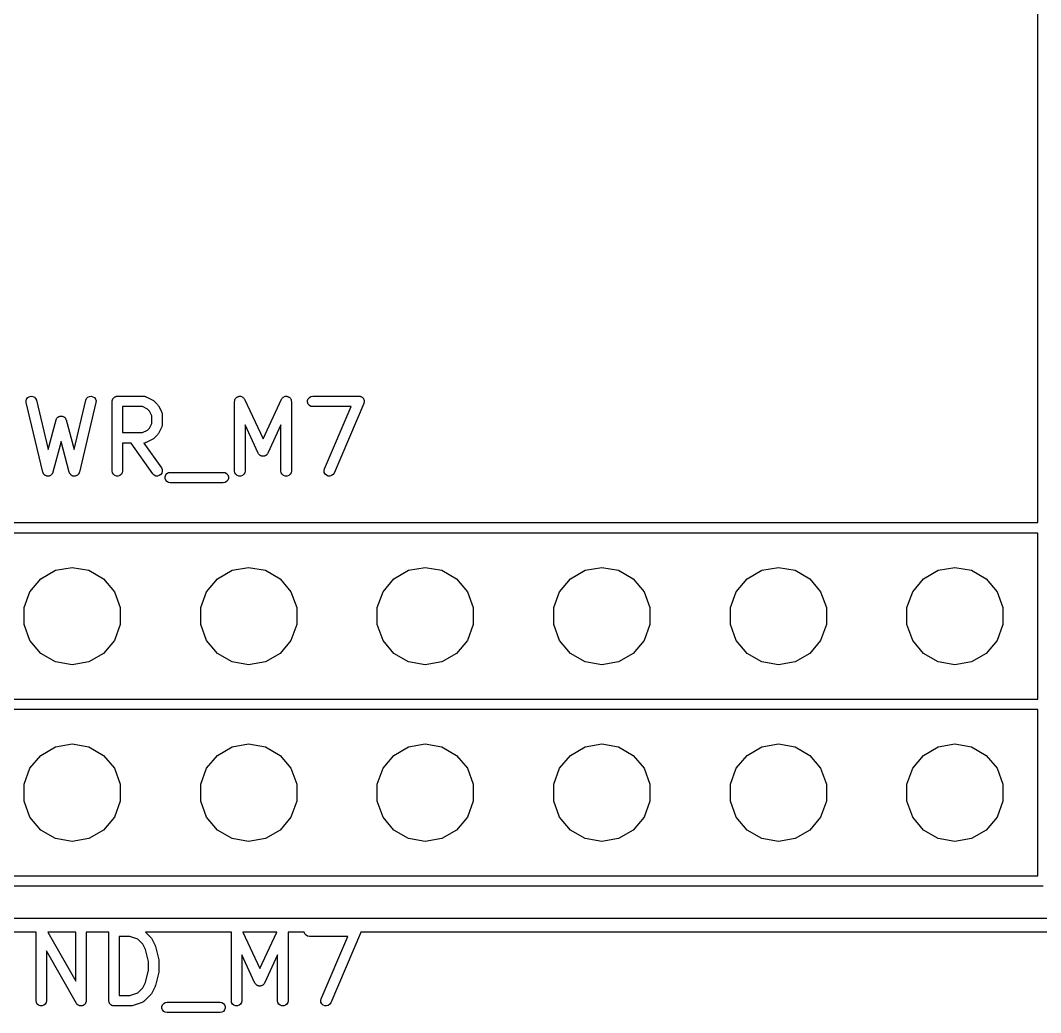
# Model space of a CAD drawing. Extents: x 25 to 346, y -457 to -16.
# Drawn here: x 280.24 to 294.92, y -386.07 to -371.8 of the extents above; entities that cross this region are included whole.
import ezdxf

# ---------------------------------------------------------------- set-up
doc = ezdxf.new("R2010")
doc.units = 0
doc.header["$MEASUREMENT"] = 0
doc.layers.add('BLACK', color=7, linetype='CONTINUOUS')

msp = doc.modelspace()

# ---------------------------------------------------------------- linework, layer by layer
at = {"layer": 'Black'}
for p, q in [((294.882, -379.02), (294.882, -320.675)), ((280.326, -377.269), (280.333, -377.244)), ((280.327, -377.295), (280.326, -377.269)), ((280.565, -378.295), (280.327, -377.295)), ((280.333, -377.244), (280.349, -377.223)), ((280.349, -377.223), (280.371, -377.209)), ((280.371, -377.209), (280.396, -377.203)), ((280.396, -377.203), (280.422, -377.206)), ((280.422, -377.206), (280.445, -377.217)), ((280.445, -377.217), (280.463, -377.236)), ((280.463, -377.236), (280.473, -377.26)), ((280.473, -377.26), (280.643, -377.971)), ((281.015, -377.971), (281.185, -377.26)), ((281.33, -377.295), (281.092, -378.295)), ((281.185, -377.26), (281.195, -377.236)), ((281.195, -377.236), (281.213, -377.217)), ((281.213, -377.217), (281.236, -377.206)), ((281.236, -377.206), (281.262, -377.203)), ((281.262, -377.203), (281.287, -377.209)), ((281.287, -377.209), (281.309, -377.223)), ((281.309, -377.223), (281.325, -377.244)), ((281.325, -377.244), (281.332, -377.269)), ((281.332, -377.269), (281.33, -377.295)), ((281.563, -377.277), (281.565, -377.271)), ((281.563, -378.277), (281.563, -377.277)), ((281.565, -377.264), (281.567, -377.258)), ((281.565, -377.271), (281.565, -377.264)), ((281.567, -377.258), (281.568, -377.252)), ((281.568, -377.252), (281.571, -377.246)), ((281.571, -377.246), (281.573, -377.24)), ((281.573, -377.24), (281.578, -377.235)), ((281.578, -377.235), (281.581, -377.229)), ((281.581, -377.229), (281.586, -377.225)), ((281.586, -377.225), (281.59, -377.22)), ((281.59, -377.22), (281.596, -377.217)), ((281.596, -377.217), (281.601, -377.212)), ((281.601, -377.212), (281.607, -377.21)), ((281.607, -377.21), (281.613, -377.207)), ((281.613, -377.207), (281.619, -377.206)), ((281.619, -377.206), (281.625, -377.204)), ((281.625, -377.204), (281.632, -377.204)), ((281.632, -377.204), (281.638, -377.202)), ((281.638, -377.202), (282.019, -377.202)), ((282.019, -377.202), (282.024, -377.203)), ((282.024, -377.203), (282.028, -377.203)), ((282.028, -377.203), (282.036, -377.205)), ((282.036, -377.205), (282.045, -377.207)), ((282.045, -377.207), (282.049, -377.209)), ((282.049, -377.209), (282.053, -377.21)), ((282.053, -377.21), (282.148, -377.258)), ((282.148, -377.258), (282.158, -377.265)), ((282.158, -377.265), (282.168, -377.272)), ((282.168, -377.272), (282.215, -377.32)), ((283.325, -377.277), (283.327, -377.268)), ((283.325, -378.277), (283.325, -377.277)), ((283.327, -377.268), (283.328, -377.258)), ((283.328, -377.258), (283.329, -377.255)), ((283.329, -377.255), (283.33, -377.252)), ((283.33, -377.252), (283.335, -377.243)), ((283.335, -377.243), (283.339, -377.234)), ((283.339, -377.234), (283.341, -377.232)), ((283.341, -377.232), (283.343, -377.229)), ((283.343, -377.229), (283.35, -377.223)), ((283.35, -377.223), (283.357, -377.216)), ((283.357, -377.216), (283.36, -377.215)), ((283.36, -377.215), (283.363, -377.212)), ((283.363, -377.212), (283.372, -377.209)), ((283.372, -377.209), (283.381, -377.205)), ((283.381, -377.205), (283.384, -377.205)), ((283.384, -377.205), (283.387, -377.204)), ((283.387, -377.204), (283.397, -377.204)), ((283.397, -377.204), (283.407, -377.203)), ((283.407, -377.203), (283.41, -377.204)), ((283.41, -377.204), (283.413, -377.204)), ((283.413, -377.204), (283.423, -377.207)), ((283.423, -377.207), (283.432, -377.209)), ((283.432, -377.209), (283.435, -377.211)), ((283.435, -377.211), (283.438, -377.212)), ((283.438, -377.212), (283.445, -377.219)), ((283.445, -377.219), (283.453, -377.224)), ((283.453, -377.224), (283.455, -377.227)), ((283.455, -377.227), (283.458, -377.229)), ((283.458, -377.229), (283.463, -377.238)), ((283.463, -377.238), (283.468, -377.246)), ((283.468, -377.246), (283.734, -377.814)), ((283.734, -377.814), (283.999, -377.246)), ((283.999, -377.246), (284.005, -377.238)), ((284.005, -377.238), (284.01, -377.229)), ((284.01, -377.229), (284.012, -377.227)), ((284.012, -377.227), (284.014, -377.224)), ((284.014, -377.224), (284.022, -377.219)), ((284.022, -377.219), (284.03, -377.212)), ((284.03, -377.212), (284.033, -377.211)), ((284.033, -377.211), (284.035, -377.209)), ((284.035, -377.209), (284.045, -377.207)), ((284.045, -377.207), (284.054, -377.204)), ((284.054, -377.204), (284.057, -377.204)), ((284.057, -377.204), (284.061, -377.203)), ((284.061, -377.203), (284.07, -377.204)), ((284.07, -377.204), (284.08, -377.204)), ((284.08, -377.204), (284.083, -377.205)), ((284.083, -377.205), (284.086, -377.205)), ((284.086, -377.205), (284.095, -377.209)), ((284.095, -377.209), (284.105, -377.212)), ((284.105, -377.212), (284.107, -377.215)), ((284.107, -377.215), (284.11, -377.216)), ((284.11, -377.216), (284.117, -377.223)), ((284.117, -377.223), (284.124, -377.229)), ((284.124, -377.229), (284.126, -377.232)), ((284.126, -377.232), (284.128, -377.234)), ((284.128, -377.234), (284.133, -377.243)), ((284.133, -377.243), (284.138, -377.252)), ((284.138, -377.252), (284.138, -377.255)), ((284.138, -377.255), (284.139, -377.258)), ((284.139, -377.258), (284.14, -377.268)), ((284.14, -377.268), (284.142, -377.277)), ((284.142, -377.277), (284.142, -378.277)), ((284.374, -377.264), (284.383, -377.24)), ((284.374, -377.29), (284.374, -377.264)), ((284.383, -377.315), (284.374, -377.29)), ((284.383, -377.24), (284.4, -377.22)), ((284.4, -377.335), (284.383, -377.315)), ((284.4, -377.22), (284.422, -377.207)), ((284.422, -377.207), (284.448, -377.202)), ((284.448, -377.202), (285.115, -377.202)), ((285.184, -377.307), (284.755, -378.307)), ((285.115, -377.202), (285.123, -377.204)), ((285.123, -377.204), (285.132, -377.204)), ((285.132, -377.204), (285.136, -377.206)), ((285.136, -377.206), (285.14, -377.207)), ((285.14, -377.207), (285.148, -377.211)), ((285.148, -377.211), (285.156, -377.215)), ((285.156, -377.215), (285.159, -377.218)), ((285.159, -377.218), (285.163, -377.22)), ((285.163, -377.22), (285.168, -377.227)), ((285.168, -377.227), (285.175, -377.232)), ((285.175, -377.232), (285.177, -377.236)), ((285.177, -377.236), (285.18, -377.24)), ((285.18, -377.24), (285.183, -377.248)), ((285.183, -377.248), (285.186, -377.256)), ((285.186, -377.299), (285.184, -377.307)), ((285.186, -377.256), (285.187, -377.26)), ((285.189, -377.29), (285.186, -377.299)), ((285.187, -377.26), (285.189, -377.264)), ((285.189, -377.264), (285.189, -377.273)), ((285.189, -377.273), (285.19, -377.282)), ((285.19, -377.282), (285.189, -377.286)), ((285.189, -377.286), (285.189, -377.29)), ((281.713, -377.352), (281.713, -377.726)), ((282.002, -377.352), (281.713, -377.352)), ((282.07, -377.387), (282.002, -377.352)), ((282.101, -377.417), (282.07, -377.387)), ((282.135, -377.486), (282.101, -377.417)), ((282.215, -377.32), (282.222, -377.329)), ((282.222, -377.329), (282.229, -377.339)), ((282.229, -377.339), (282.277, -377.434)), ((282.277, -377.434), (282.278, -377.438)), ((282.278, -377.438), (282.28, -377.442)), ((282.28, -377.442), (282.282, -377.451)), ((282.282, -377.451), (282.284, -377.459)), ((282.284, -377.459), (282.284, -377.464)), ((282.284, -377.464), (282.285, -377.468)), ((284.422, -377.348), (284.4, -377.335)), ((284.448, -377.352), (284.422, -377.348)), ((285.001, -377.352), (284.448, -377.352)), ((284.617, -378.248), (285.001, -377.352)), ((280.643, -377.971), (280.756, -377.544)), ((280.756, -377.544), (280.759, -377.538)), ((280.759, -377.538), (280.761, -377.531)), ((280.761, -377.531), (280.765, -377.526)), ((280.765, -377.526), (280.767, -377.52)), ((280.767, -377.52), (280.772, -377.515)), ((280.772, -377.515), (280.776, -377.51)), ((280.776, -377.51), (280.781, -377.506)), ((280.781, -377.506), (280.786, -377.502)), ((280.786, -377.502), (280.792, -377.499)), ((280.792, -377.499), (280.797, -377.495)), ((280.797, -377.495), (280.804, -377.493)), ((280.804, -377.493), (280.809, -377.491)), ((280.809, -377.491), (280.816, -377.49)), ((280.816, -377.49), (280.822, -377.488)), ((280.822, -377.488), (280.829, -377.489)), ((280.829, -377.489), (280.835, -377.488)), ((280.835, -377.488), (280.842, -377.49)), ((280.842, -377.49), (280.848, -377.491)), ((280.848, -377.491), (280.854, -377.493)), ((280.854, -377.493), (280.861, -377.495)), ((280.861, -377.495), (280.866, -377.499)), ((280.866, -377.499), (280.872, -377.502)), ((280.872, -377.502), (280.877, -377.506)), ((280.877, -377.506), (280.882, -377.51)), ((280.882, -377.51), (280.886, -377.515)), ((280.886, -377.515), (280.89, -377.52)), ((280.89, -377.52), (280.893, -377.526)), ((280.893, -377.526), (280.897, -377.531)), ((280.897, -377.531), (280.899, -377.538)), ((280.899, -377.538), (280.901, -377.544)), ((280.901, -377.544), (281.015, -377.971)), ((282.101, -377.662), (282.135, -377.593)), ((282.135, -377.593), (282.135, -377.486)), ((282.285, -377.611), (282.284, -377.615)), ((282.285, -377.468), (282.285, -377.611)), ((281.713, -377.726), (282.002, -377.726)), ((282.002, -377.726), (282.07, -377.692)), ((282.07, -377.692), (282.101, -377.662)), ((282.215, -377.759), (282.168, -377.807)), ((282.222, -377.749), (282.215, -377.759)), ((282.229, -377.739), (282.222, -377.749)), ((282.277, -377.644), (282.229, -377.739)), ((282.278, -377.64), (282.277, -377.644)), ((282.28, -377.636), (282.278, -377.64)), ((282.282, -377.628), (282.28, -377.636)), ((282.284, -377.619), (282.282, -377.628)), ((282.284, -377.615), (282.284, -377.619)), ((283.666, -378.023), (283.475, -377.615)), ((283.475, -377.615), (283.475, -378.277)), ((283.992, -377.615), (283.802, -378.023)), ((283.992, -378.277), (283.992, -377.615)), ((280.829, -377.854), (280.711, -378.297)), ((280.947, -378.297), (280.829, -377.854)), ((281.837, -377.876), (281.713, -377.876)), ((281.713, -377.876), (281.713, -378.277)), ((282.148, -378.32), (281.837, -377.876)), ((282.024, -377.875), (282.02, -377.876)), ((282.02, -377.876), (282.271, -378.234)), ((282.028, -377.876), (282.024, -377.875)), ((282.036, -377.873), (282.028, -377.876)), ((282.045, -377.872), (282.036, -377.873)), ((282.049, -377.87), (282.045, -377.872)), ((282.053, -377.868), (282.049, -377.87)), ((282.148, -377.821), (282.053, -377.868)), ((282.158, -377.813), (282.148, -377.821)), ((282.168, -377.807), (282.158, -377.813)), ((283.669, -378.029), (283.666, -378.023)), ((283.672, -378.035), (283.669, -378.029)), ((283.677, -378.039), (283.672, -378.035)), ((283.681, -378.045), (283.677, -378.039)), ((283.686, -378.048), (283.681, -378.045)), ((283.691, -378.053), (283.686, -378.048)), ((283.697, -378.056), (283.691, -378.053)), ((283.777, -378.053), (283.771, -378.056)), ((283.781, -378.048), (283.777, -378.053)), ((283.787, -378.045), (283.781, -378.048)), ((283.79, -378.039), (283.787, -378.045)), ((283.795, -378.035), (283.79, -378.039)), ((283.798, -378.029), (283.795, -378.035)), ((283.802, -378.023), (283.798, -378.029)), ((283.702, -378.06), (283.697, -378.056)), ((283.708, -378.061), (283.702, -378.06)), ((283.714, -378.064), (283.708, -378.061)), ((283.721, -378.065), (283.714, -378.064)), ((283.727, -378.066), (283.721, -378.065)), ((283.734, -378.066), (283.727, -378.066)), ((283.74, -378.066), (283.734, -378.066)), ((283.747, -378.065), (283.74, -378.066)), ((283.753, -378.064), (283.747, -378.065)), ((283.759, -378.061), (283.753, -378.064)), ((283.765, -378.06), (283.759, -378.061)), ((283.771, -378.056), (283.765, -378.06)), ((280.569, -378.302), (280.565, -378.295)), ((280.571, -378.309), (280.569, -378.302)), ((280.574, -378.314), (280.571, -378.309)), ((280.576, -378.319), (280.574, -378.314)), ((280.581, -378.324), (280.576, -378.319)), ((280.585, -378.33), (280.581, -378.324)), ((280.59, -378.334), (280.585, -378.33)), ((280.594, -378.338), (280.59, -378.334)), ((280.601, -378.341), (280.594, -378.338)), ((280.607, -378.345), (280.601, -378.341)), ((280.612, -378.347), (280.607, -378.345)), ((280.617, -378.349), (280.612, -378.347)), ((280.663, -378.347), (280.658, -378.35)), ((280.668, -378.346), (280.663, -378.347)), ((280.675, -378.342), (280.668, -378.346)), ((280.682, -378.339), (280.675, -378.342)), ((280.685, -378.335), (280.682, -378.339)), ((280.69, -378.332), (280.685, -378.335)), ((280.695, -378.326), (280.69, -378.332)), ((280.7, -378.32), (280.695, -378.326)), ((280.702, -378.315), (280.7, -378.32)), ((280.706, -378.311), (280.702, -378.315)), ((280.708, -378.304), (280.706, -378.311)), ((280.711, -378.297), (280.708, -378.304)), ((280.95, -378.304), (280.947, -378.297)), ((280.952, -378.311), (280.95, -378.304)), ((280.956, -378.315), (280.952, -378.311)), ((280.958, -378.32), (280.956, -378.315)), ((280.963, -378.326), (280.958, -378.32)), ((280.968, -378.332), (280.963, -378.326)), ((280.972, -378.335), (280.968, -378.332)), ((280.976, -378.339), (280.972, -378.335)), ((280.983, -378.342), (280.976, -378.339)), ((280.99, -378.346), (280.983, -378.342)), ((280.995, -378.347), (280.99, -378.346)), ((281, -378.35), (280.995, -378.347)), ((281.046, -378.347), (281.041, -378.349)), ((281.051, -378.345), (281.046, -378.347)), ((281.057, -378.341), (281.051, -378.345)), ((281.064, -378.338), (281.057, -378.341)), ((281.068, -378.334), (281.064, -378.338)), ((281.072, -378.33), (281.068, -378.334)), ((281.077, -378.324), (281.072, -378.33)), ((281.082, -378.319), (281.077, -378.324)), ((281.084, -378.314), (281.082, -378.319)), ((281.087, -378.309), (281.084, -378.314)), ((281.089, -378.302), (281.087, -378.309)), ((281.092, -378.295), (281.089, -378.302)), ((281.568, -378.303), (281.563, -378.277)), ((281.581, -378.326), (281.568, -378.303)), ((281.601, -378.342), (281.581, -378.326)), ((281.625, -378.351), (281.601, -378.342)), ((281.676, -378.342), (281.651, -378.351)), ((281.696, -378.326), (281.676, -378.342)), ((281.709, -378.303), (281.696, -378.326)), ((281.713, -378.277), (281.709, -378.303)), ((282.167, -378.339), (282.148, -378.32)), ((282.19, -378.35), (282.167, -378.339)), ((282.242, -378.345), (282.216, -378.352)), ((282.263, -378.33), (282.242, -378.345)), ((282.278, -378.309), (282.263, -378.33)), ((282.271, -378.234), (282.282, -378.258)), ((282.285, -378.284), (282.278, -378.309)), ((282.282, -378.258), (282.285, -378.284)), ((282.326, -378.36), (282.335, -378.335)), ((282.335, -378.335), (282.352, -378.315)), ((282.352, -378.315), (282.375, -378.302)), ((282.375, -378.302), (282.4, -378.298)), ((282.4, -378.298), (283.162, -378.298)), ((283.162, -378.298), (283.188, -378.302)), ((283.188, -378.302), (283.21, -378.315)), ((283.21, -378.315), (283.227, -378.335)), ((283.227, -378.335), (283.236, -378.36)), ((283.33, -378.303), (283.325, -378.277)), ((283.343, -378.326), (283.33, -378.303)), ((283.363, -378.342), (283.343, -378.326)), ((283.387, -378.351), (283.363, -378.342)), ((283.438, -378.342), (283.413, -378.351)), ((283.458, -378.326), (283.438, -378.342)), ((283.471, -378.303), (283.458, -378.326)), ((283.475, -378.277), (283.471, -378.303)), ((283.997, -378.303), (283.992, -378.277)), ((284.01, -378.326), (283.997, -378.303)), ((284.03, -378.342), (284.01, -378.326)), ((284.054, -378.351), (284.03, -378.342)), ((284.105, -378.342), (284.08, -378.351)), ((284.124, -378.326), (284.105, -378.342)), ((284.138, -378.303), (284.124, -378.326)), ((284.142, -378.277), (284.138, -378.303)), ((284.611, -378.273), (284.617, -378.248)), ((284.614, -378.299), (284.611, -378.273)), ((284.626, -378.322), (284.614, -378.299)), ((284.645, -378.34), (284.626, -378.322)), ((284.669, -378.35), (284.645, -378.34)), ((284.72, -378.344), (284.695, -378.352)), ((284.741, -378.329), (284.72, -378.344)), ((284.755, -378.307), (284.741, -378.329)), ((280.625, -378.35), (280.617, -378.349)), ((280.632, -378.352), (280.625, -378.35)), ((280.637, -378.352), (280.632, -378.352)), ((280.643, -378.352), (280.637, -378.352)), ((280.65, -378.35), (280.643, -378.352)), ((280.658, -378.35), (280.65, -378.35)), ((281.008, -378.35), (281, -378.35)), ((281.015, -378.352), (281.008, -378.35)), ((281.02, -378.352), (281.015, -378.352)), ((281.026, -378.352), (281.02, -378.352)), ((281.033, -378.35), (281.026, -378.352)), ((281.041, -378.349), (281.033, -378.35)), ((281.651, -378.351), (281.625, -378.351)), ((282.216, -378.352), (282.19, -378.35)), ((282.326, -378.386), (282.326, -378.36)), ((282.335, -378.41), (282.326, -378.386)), ((282.352, -378.43), (282.335, -378.41)), ((282.375, -378.443), (282.352, -378.43)), ((282.4, -378.448), (282.375, -378.443)), ((283.162, -378.448), (282.4, -378.448)), ((283.188, -378.443), (283.162, -378.448)), ((283.21, -378.43), (283.188, -378.443)), ((283.227, -378.41), (283.21, -378.43)), ((283.236, -378.386), (283.227, -378.41)), ((283.236, -378.36), (283.236, -378.386)), ((283.413, -378.351), (283.387, -378.351)), ((284.08, -378.351), (284.054, -378.351)), ((284.695, -378.352), (284.669, -378.35)), ((269.632, -379.02), (294.882, -379.02)), ((294.882, -379.17), (269.632, -379.17)), ((294.882, -381.56), (294.882, -379.17)), ((280.748, -379.706), (280.988, -379.664)), ((280.988, -379.664), (281.227, -379.706)), ((283.288, -379.706), (283.527, -379.664)), ((283.527, -379.664), (283.767, -379.706)), ((285.828, -379.706), (286.067, -379.664)), ((286.067, -379.664), (286.307, -379.706)), ((288.368, -379.706), (288.607, -379.664)), ((288.607, -379.664), (288.847, -379.706)), ((290.908, -379.706), (291.147, -379.664)), ((291.147, -379.664), (291.387, -379.706)), ((293.448, -379.706), (293.688, -379.664)), ((293.688, -379.664), (293.927, -379.706)), ((280.537, -379.828), (280.748, -379.706)), ((281.227, -379.706), (281.438, -379.828)), ((283.077, -379.828), (283.288, -379.706)), ((283.767, -379.706), (283.978, -379.828)), ((285.617, -379.828), (285.828, -379.706)), ((286.307, -379.706), (286.518, -379.828)), ((288.157, -379.828), (288.368, -379.706)), ((288.847, -379.706), (289.058, -379.828)), ((290.697, -379.828), (290.908, -379.706)), ((291.387, -379.706), (291.598, -379.828)), ((293.237, -379.828), (293.448, -379.706)), ((293.927, -379.706), (294.138, -379.828)), ((280.38, -380.014), (280.537, -379.828)), ((281.438, -379.828), (281.595, -380.014)), ((282.92, -380.014), (283.077, -379.828)), ((283.978, -379.828), (284.135, -380.014)), ((285.46, -380.014), (285.617, -379.828)), ((286.518, -379.828), (286.675, -380.014)), ((288, -380.014), (288.157, -379.828)), ((289.058, -379.828), (289.215, -380.014)), ((290.54, -380.014), (290.697, -379.828)), ((291.598, -379.828), (291.755, -380.014)), ((293.08, -380.014), (293.237, -379.828)), ((294.138, -379.828), (294.295, -380.014)), ((280.297, -380.243), (280.38, -380.014)), ((281.595, -380.014), (281.678, -380.243)), ((282.837, -380.243), (282.92, -380.014)), ((284.135, -380.014), (284.218, -380.243)), ((285.377, -380.243), (285.46, -380.014)), ((286.675, -380.014), (286.758, -380.243)), ((287.917, -380.243), (288, -380.014)), ((289.215, -380.014), (289.298, -380.243)), ((290.457, -380.243), (290.54, -380.014)), ((291.755, -380.014), (291.838, -380.243)), ((292.997, -380.243), (293.08, -380.014)), ((294.295, -380.014), (294.378, -380.243)), ((280.297, -380.487), (280.297, -380.243)), ((281.678, -380.243), (281.678, -380.487)), ((282.837, -380.487), (282.837, -380.243)), ((284.218, -380.243), (284.218, -380.487)), ((285.377, -380.487), (285.377, -380.243)), ((286.758, -380.243), (286.758, -380.487)), ((287.917, -380.487), (287.917, -380.243)), ((289.298, -380.243), (289.298, -380.487)), ((290.457, -380.487), (290.457, -380.243)), ((291.838, -380.243), (291.838, -380.487)), ((292.997, -380.487), (292.997, -380.243)), ((294.378, -380.243), (294.378, -380.487)), ((280.38, -380.716), (280.297, -380.487)), ((281.678, -380.487), (281.595, -380.716)), ((282.92, -380.716), (282.837, -380.487)), ((284.218, -380.487), (284.135, -380.716)), ((285.46, -380.716), (285.377, -380.487)), ((286.758, -380.487), (286.675, -380.716)), ((288, -380.716), (287.917, -380.487)), ((289.298, -380.487), (289.215, -380.716)), ((290.54, -380.716), (290.457, -380.487)), ((291.838, -380.487), (291.755, -380.716)), ((293.08, -380.716), (292.997, -380.487)), ((294.378, -380.487), (294.295, -380.716)), ((280.537, -380.902), (280.38, -380.716)), ((281.595, -380.716), (281.438, -380.902)), ((283.077, -380.902), (282.92, -380.716)), ((284.135, -380.716), (283.978, -380.902)), ((285.617, -380.902), (285.46, -380.716)), ((286.675, -380.716), (286.518, -380.902)), ((288.157, -380.902), (288, -380.716)), ((289.215, -380.716), (289.058, -380.902)), ((290.697, -380.902), (290.54, -380.716)), ((291.755, -380.716), (291.598, -380.902)), ((293.237, -380.902), (293.08, -380.716)), ((294.295, -380.716), (294.138, -380.902)), ((280.748, -381.024), (280.537, -380.902)), ((281.438, -380.902), (281.227, -381.024)), ((283.288, -381.024), (283.077, -380.902)), ((283.978, -380.902), (283.767, -381.024)), ((285.828, -381.024), (285.617, -380.902)), ((286.518, -380.902), (286.307, -381.024)), ((288.368, -381.024), (288.157, -380.902)), ((289.058, -380.902), (288.847, -381.024)), ((290.908, -381.024), (290.697, -380.902)), ((291.598, -380.902), (291.387, -381.024)), ((293.448, -381.024), (293.237, -380.902)), ((294.138, -380.902), (293.927, -381.024)), ((280.988, -381.066), (280.748, -381.024)), ((281.227, -381.024), (280.988, -381.066)), ((283.527, -381.066), (283.288, -381.024)), ((283.767, -381.024), (283.527, -381.066)), ((286.067, -381.066), (285.828, -381.024)), ((286.307, -381.024), (286.067, -381.066)), ((288.607, -381.066), (288.368, -381.024)), ((288.847, -381.024), (288.607, -381.066)), ((291.147, -381.066), (290.908, -381.024)), ((291.387, -381.024), (291.147, -381.066)), ((293.688, -381.066), (293.448, -381.024)), ((293.927, -381.024), (293.688, -381.066)), ((269.632, -381.56), (294.882, -381.56)), ((294.882, -381.71), (269.632, -381.71)), ((294.882, -384.1), (294.882, -381.71)), ((280.537, -382.368), (280.748, -382.246)), ((280.748, -382.246), (280.988, -382.204)), ((280.988, -382.204), (281.227, -382.246)), ((281.227, -382.246), (281.438, -382.368)), ((283.077, -382.368), (283.288, -382.246)), ((283.288, -382.246), (283.527, -382.204)), ((283.527, -382.204), (283.767, -382.246)), ((283.767, -382.246), (283.978, -382.368)), ((285.617, -382.368), (285.828, -382.246)), ((285.828, -382.246), (286.067, -382.204)), ((286.067, -382.204), (286.307, -382.246)), ((286.307, -382.246), (286.518, -382.368)), ((288.157, -382.368), (288.368, -382.246)), ((288.368, -382.246), (288.607, -382.204)), ((288.607, -382.204), (288.847, -382.246)), ((288.847, -382.246), (289.058, -382.368)), ((290.697, -382.368), (290.908, -382.246)), ((290.908, -382.246), (291.147, -382.204)), ((291.147, -382.204), (291.387, -382.246)), ((291.387, -382.246), (291.598, -382.368)), ((293.237, -382.368), (293.448, -382.246)), ((293.448, -382.246), (293.688, -382.204)), ((293.688, -382.204), (293.927, -382.246)), ((293.927, -382.246), (294.138, -382.368)), ((280.38, -382.554), (280.537, -382.368)), ((281.438, -382.368), (281.595, -382.554)), ((282.92, -382.554), (283.077, -382.368)), ((283.978, -382.368), (284.135, -382.554)), ((285.46, -382.554), (285.617, -382.368)), ((286.518, -382.368), (286.675, -382.554)), ((288, -382.554), (288.157, -382.368)), ((289.058, -382.368), (289.215, -382.554)), ((290.54, -382.554), (290.697, -382.368)), ((291.598, -382.368), (291.755, -382.554)), ((293.08, -382.554), (293.237, -382.368)), ((294.138, -382.368), (294.295, -382.554)), ((280.297, -382.783), (280.38, -382.554)), ((281.595, -382.554), (281.678, -382.783)), ((282.837, -382.783), (282.92, -382.554)), ((284.135, -382.554), (284.218, -382.783)), ((285.377, -382.783), (285.46, -382.554)), ((286.675, -382.554), (286.758, -382.783)), ((287.917, -382.783), (288, -382.554)), ((289.215, -382.554), (289.298, -382.783)), ((290.457, -382.783), (290.54, -382.554)), ((291.755, -382.554), (291.838, -382.783)), ((292.997, -382.783), (293.08, -382.554)), ((294.295, -382.554), (294.378, -382.783)), ((280.297, -383.027), (280.297, -382.783)), ((281.678, -382.783), (281.678, -383.027)), ((282.837, -383.027), (282.837, -382.783)), ((284.218, -382.783), (284.218, -383.027)), ((285.377, -383.027), (285.377, -382.783)), ((286.758, -382.783), (286.758, -383.027)), ((287.917, -383.027), (287.917, -382.783)), ((289.298, -382.783), (289.298, -383.027)), ((290.457, -383.027), (290.457, -382.783)), ((291.838, -382.783), (291.838, -383.027)), ((292.997, -383.027), (292.997, -382.783)), ((294.378, -382.783), (294.378, -383.027)), ((280.38, -383.256), (280.297, -383.027)), ((281.678, -383.027), (281.595, -383.256)), ((282.92, -383.256), (282.837, -383.027)), ((284.218, -383.027), (284.135, -383.256)), ((285.46, -383.256), (285.377, -383.027)), ((286.758, -383.027), (286.675, -383.256)), ((288, -383.256), (287.917, -383.027)), ((289.298, -383.027), (289.215, -383.256)), ((290.54, -383.256), (290.457, -383.027)), ((291.838, -383.027), (291.755, -383.256)), ((293.08, -383.256), (292.997, -383.027)), ((294.378, -383.027), (294.295, -383.256)), ((280.537, -383.442), (280.38, -383.256)), ((281.595, -383.256), (281.438, -383.442)), ((283.077, -383.442), (282.92, -383.256)), ((284.135, -383.256), (283.978, -383.442)), ((285.617, -383.442), (285.46, -383.256)), ((286.675, -383.256), (286.518, -383.442)), ((288.157, -383.442), (288, -383.256)), ((289.215, -383.256), (289.058, -383.442)), ((290.697, -383.442), (290.54, -383.256)), ((291.755, -383.256), (291.598, -383.442)), ((293.237, -383.442), (293.08, -383.256)), ((294.295, -383.256), (294.138, -383.442)), ((280.748, -383.564), (280.537, -383.442)), ((281.438, -383.442), (281.227, -383.564)), ((283.288, -383.564), (283.077, -383.442)), ((283.978, -383.442), (283.767, -383.564)), ((285.828, -383.564), (285.617, -383.442)), ((286.518, -383.442), (286.307, -383.564)), ((288.368, -383.564), (288.157, -383.442)), ((289.058, -383.442), (288.847, -383.564)), ((290.908, -383.564), (290.697, -383.442)), ((291.598, -383.442), (291.387, -383.564)), ((293.448, -383.564), (293.237, -383.442)), ((294.138, -383.442), (293.927, -383.564)), ((280.988, -383.606), (280.748, -383.564)), ((281.227, -383.564), (280.988, -383.606)), ((283.527, -383.606), (283.288, -383.564)), ((283.767, -383.564), (283.527, -383.606)), ((286.067, -383.606), (285.828, -383.564)), ((286.307, -383.564), (286.067, -383.606)), ((288.607, -383.606), (288.368, -383.564)), ((288.847, -383.564), (288.607, -383.606)), ((291.147, -383.606), (290.908, -383.564)), ((291.387, -383.564), (291.147, -383.606)), ((293.688, -383.606), (293.448, -383.564)), ((293.927, -383.564), (293.688, -383.606)), ((269.632, -384.1), (294.882, -384.1)), ((294.957, -384.25), (269.558, -384.25)), ((266.483, -384.71), (298.032, -384.71)), ((280.468, -384.91), (280.132, -384.91)), ((280.468, -385.897), (280.468, -384.91)), ((280.637, -384.91), (281.04, -385.615)), ((281.04, -384.91), (280.637, -384.91)), ((281.04, -385.615), (281.04, -384.91)), ((281.516, -384.91), (281.19, -384.91)), ((281.19, -384.91), (281.19, -385.897)), ((281.516, -385.897), (281.516, -384.91)), ((283.278, -384.91), (282.043, -384.91)), ((282.043, -384.91), (282.12, -384.987)), ((283.278, -385.897), (283.278, -384.91)), ((283.441, -384.91), (283.686, -385.434)), ((283.931, -384.91), (283.441, -384.91)), ((283.686, -385.434), (283.931, -384.91)), ((284.326, -384.91), (284.094, -384.91)), ((284.094, -384.91), (284.094, -385.897)), ((284.335, -384.935), (284.326, -384.91)), ((284.326, -384.91), (284.326, -384.91)), ((284.352, -384.955), (284.335, -384.935)), ((285.136, -384.927), (284.707, -385.927)), ((285.138, -384.919), (285.136, -384.927)), ((285.141, -384.91), (285.138, -384.919)), ((298.132, -384.91), (285.141, -384.91)), ((285.141, -384.91), (285.141, -384.91)), ((281.666, -384.972), (281.666, -385.822)), ((281.817, -384.972), (281.666, -384.972)), ((281.931, -385.011), (281.817, -384.972)), ((282.005, -385.085), (281.931, -385.011)), ((282.044, -385.162), (282.005, -385.085)), ((282.12, -384.987), (282.127, -384.997)), ((282.127, -384.997), (282.134, -385.007)), ((282.134, -385.007), (282.182, -385.102)), ((284.375, -384.968), (284.352, -384.955)), ((284.4, -384.972), (284.375, -384.968)), ((284.953, -384.972), (284.4, -384.972)), ((284.57, -385.868), (284.953, -384.972)), ((281.05, -385.935), (280.618, -385.18)), ((280.618, -385.18), (280.618, -385.897)), ((282.087, -385.335), (282.044, -385.162)), ((282.182, -385.102), (282.184, -385.11)), ((282.184, -385.11), (282.187, -385.117)), ((282.187, -385.117), (282.235, -385.308)), ((283.618, -385.643), (283.428, -385.235)), ((283.428, -385.235), (283.428, -385.897)), ((283.944, -385.235), (283.754, -385.643)), ((283.944, -385.897), (283.944, -385.235)), ((282.087, -385.46), (282.087, -385.335)), ((282.235, -385.308), (282.236, -385.317)), ((282.236, -385.317), (282.237, -385.326)), ((282.237, -385.326), (282.237, -385.469)), ((282.044, -385.633), (282.087, -385.46)), ((282.235, -385.487), (282.187, -385.677)), ((282.236, -385.478), (282.235, -385.487)), ((282.237, -385.469), (282.236, -385.478)), ((282.005, -385.71), (282.044, -385.633)), ((282.184, -385.685), (282.182, -385.693)), ((282.187, -385.677), (282.184, -385.685)), ((283.622, -385.649), (283.618, -385.643)), ((283.625, -385.655), (283.622, -385.649)), ((283.629, -385.659), (283.625, -385.655)), ((283.633, -385.665), (283.629, -385.659)), ((283.638, -385.668), (283.633, -385.665)), ((283.643, -385.673), (283.638, -385.668)), ((283.649, -385.676), (283.643, -385.673)), ((283.654, -385.68), (283.649, -385.676)), ((283.661, -385.681), (283.654, -385.68)), ((283.667, -385.684), (283.661, -385.681)), ((283.673, -385.685), (283.667, -385.684)), ((283.68, -385.686), (283.673, -385.685)), ((283.699, -385.685), (283.693, -385.686)), ((283.706, -385.684), (283.699, -385.685)), ((283.711, -385.681), (283.706, -385.684)), ((283.718, -385.68), (283.711, -385.681)), ((283.723, -385.676), (283.718, -385.68)), ((283.729, -385.673), (283.723, -385.676)), ((283.734, -385.668), (283.729, -385.673)), ((283.739, -385.665), (283.734, -385.668)), ((283.743, -385.659), (283.739, -385.665)), ((283.748, -385.655), (283.743, -385.659)), ((283.75, -385.649), (283.748, -385.655)), ((283.754, -385.643), (283.75, -385.649)), ((281.666, -385.822), (281.817, -385.822)), ((281.817, -385.822), (281.931, -385.784)), ((281.931, -385.784), (282.005, -385.71)), ((282.12, -385.808), (282.025, -385.903)), ((282.127, -385.798), (282.12, -385.808)), ((282.134, -385.788), (282.127, -385.798)), ((282.182, -385.693), (282.134, -385.788)), ((283.686, -385.686), (283.68, -385.686)), ((283.693, -385.686), (283.686, -385.686)), ((280.473, -385.923), (280.468, -385.897)), ((280.486, -385.946), (280.473, -385.923)), ((280.506, -385.962), (280.486, -385.946)), ((280.53, -385.971), (280.506, -385.962)), ((280.556, -385.971), (280.53, -385.971)), ((280.581, -385.962), (280.556, -385.971)), ((280.601, -385.946), (280.581, -385.962)), ((280.614, -385.923), (280.601, -385.946)), ((280.618, -385.897), (280.614, -385.923)), ((281.054, -385.94), (281.05, -385.935)), ((281.057, -385.946), (281.054, -385.94)), ((281.062, -385.95), (281.057, -385.946)), ((281.066, -385.955), (281.062, -385.95)), ((281.072, -385.958), (281.066, -385.955)), ((281.077, -385.962), (281.072, -385.958)), ((281.083, -385.965), (281.077, -385.962)), ((281.089, -385.968), (281.083, -385.965)), ((281.095, -385.969), (281.089, -385.968)), ((281.102, -385.971), (281.095, -385.969)), ((281.108, -385.971), (281.102, -385.971)), ((281.114, -385.972), (281.108, -385.971)), ((281.121, -385.971), (281.114, -385.972)), ((281.128, -385.971), (281.121, -385.971)), ((281.134, -385.969), (281.128, -385.971)), ((281.14, -385.968), (281.134, -385.969)), ((281.146, -385.965), (281.14, -385.968)), ((281.152, -385.962), (281.146, -385.965)), ((281.157, -385.958), (281.152, -385.962)), ((281.163, -385.955), (281.157, -385.958)), ((281.167, -385.95), (281.163, -385.955)), ((281.172, -385.946), (281.167, -385.95)), ((281.175, -385.94), (281.172, -385.946)), ((281.179, -385.935), (281.175, -385.94)), ((281.182, -385.929), (281.179, -385.935)), ((281.185, -385.923), (281.182, -385.929)), ((281.186, -385.917), (281.185, -385.923)), ((281.188, -385.911), (281.186, -385.917)), ((281.19, -385.897), (281.188, -385.904)), ((281.188, -385.904), (281.188, -385.911)), ((281.517, -385.904), (281.516, -385.897)), ((281.517, -385.91), (281.517, -385.904)), ((281.519, -385.917), (281.517, -385.91)), ((281.52, -385.923), (281.519, -385.917)), ((281.524, -385.929), (281.52, -385.923)), ((281.526, -385.935), (281.524, -385.929)), ((281.53, -385.94), (281.526, -385.935)), ((281.533, -385.946), (281.53, -385.94)), ((281.538, -385.95), (281.533, -385.946)), ((281.543, -385.955), (281.538, -385.95)), ((281.548, -385.958), (281.543, -385.955)), ((281.553, -385.962), (281.548, -385.958)), ((281.559, -385.965), (281.553, -385.962)), ((281.565, -385.968), (281.559, -385.965)), ((281.572, -385.969), (281.565, -385.968)), ((281.578, -385.971), (281.572, -385.969)), ((281.584, -385.971), (281.578, -385.971)), ((281.591, -385.972), (281.584, -385.971)), ((281.829, -385.972), (281.591, -385.972)), ((281.841, -385.97), (281.829, -385.972)), ((281.853, -385.969), (281.841, -385.97)), ((281.996, -385.921), (281.853, -385.969)), ((281.999, -385.919), (281.996, -385.921)), ((282.003, -385.918), (281.999, -385.919)), ((282.011, -385.913), (282.003, -385.918)), ((282.018, -385.909), (282.011, -385.913)), ((282.021, -385.905), (282.018, -385.909)), ((282.025, -385.903), (282.021, -385.905)), ((282.279, -385.98), (282.288, -385.955)), ((282.288, -385.955), (282.305, -385.935)), ((282.305, -385.935), (282.327, -385.922)), ((282.327, -385.922), (282.353, -385.918)), ((282.353, -385.918), (283.115, -385.918)), ((283.115, -385.918), (283.14, -385.922)), ((283.14, -385.922), (283.163, -385.935)), ((283.163, -385.935), (283.18, -385.955)), ((283.18, -385.955), (283.189, -385.98)), ((283.282, -385.923), (283.278, -385.897)), ((283.295, -385.946), (283.282, -385.923)), ((283.315, -385.962), (283.295, -385.946)), ((283.34, -385.971), (283.315, -385.962)), ((283.366, -385.971), (283.34, -385.971)), ((283.39, -385.962), (283.366, -385.971)), ((283.41, -385.946), (283.39, -385.962)), ((283.423, -385.923), (283.41, -385.946)), ((283.428, -385.897), (283.423, -385.923)), ((283.949, -385.923), (283.944, -385.897)), ((283.962, -385.946), (283.949, -385.923)), ((283.982, -385.962), (283.962, -385.946)), ((284.006, -385.971), (283.982, -385.962)), ((284.032, -385.971), (284.006, -385.971)), ((284.057, -385.962), (284.032, -385.971)), ((284.077, -385.946), (284.057, -385.962)), ((284.09, -385.923), (284.077, -385.946)), ((284.094, -385.897), (284.09, -385.923)), ((284.564, -385.893), (284.57, -385.868)), ((284.567, -385.919), (284.564, -385.893)), ((284.578, -385.942), (284.567, -385.919)), ((284.597, -385.96), (284.578, -385.942)), ((284.621, -385.97), (284.597, -385.96)), ((284.647, -385.972), (284.621, -385.97)), ((284.672, -385.964), (284.647, -385.972)), ((284.693, -385.949), (284.672, -385.964)), ((284.707, -385.927), (284.693, -385.949)), ((282.279, -386.006), (282.279, -385.98)), ((282.288, -386.03), (282.279, -386.006)), ((282.305, -386.05), (282.288, -386.03)), ((282.327, -386.063), (282.305, -386.05)), ((282.353, -386.068), (282.327, -386.063)), ((283.115, -386.068), (282.353, -386.068)), ((283.14, -386.063), (283.115, -386.068)), ((283.163, -386.05), (283.14, -386.063)), ((283.18, -386.03), (283.163, -386.05)), ((283.189, -386.006), (283.18, -386.03)), ((283.189, -385.98), (283.189, -386.006))]:
    msp.add_line(p, q, dxfattribs=at)

doc.saveas('drawing.dxf')
